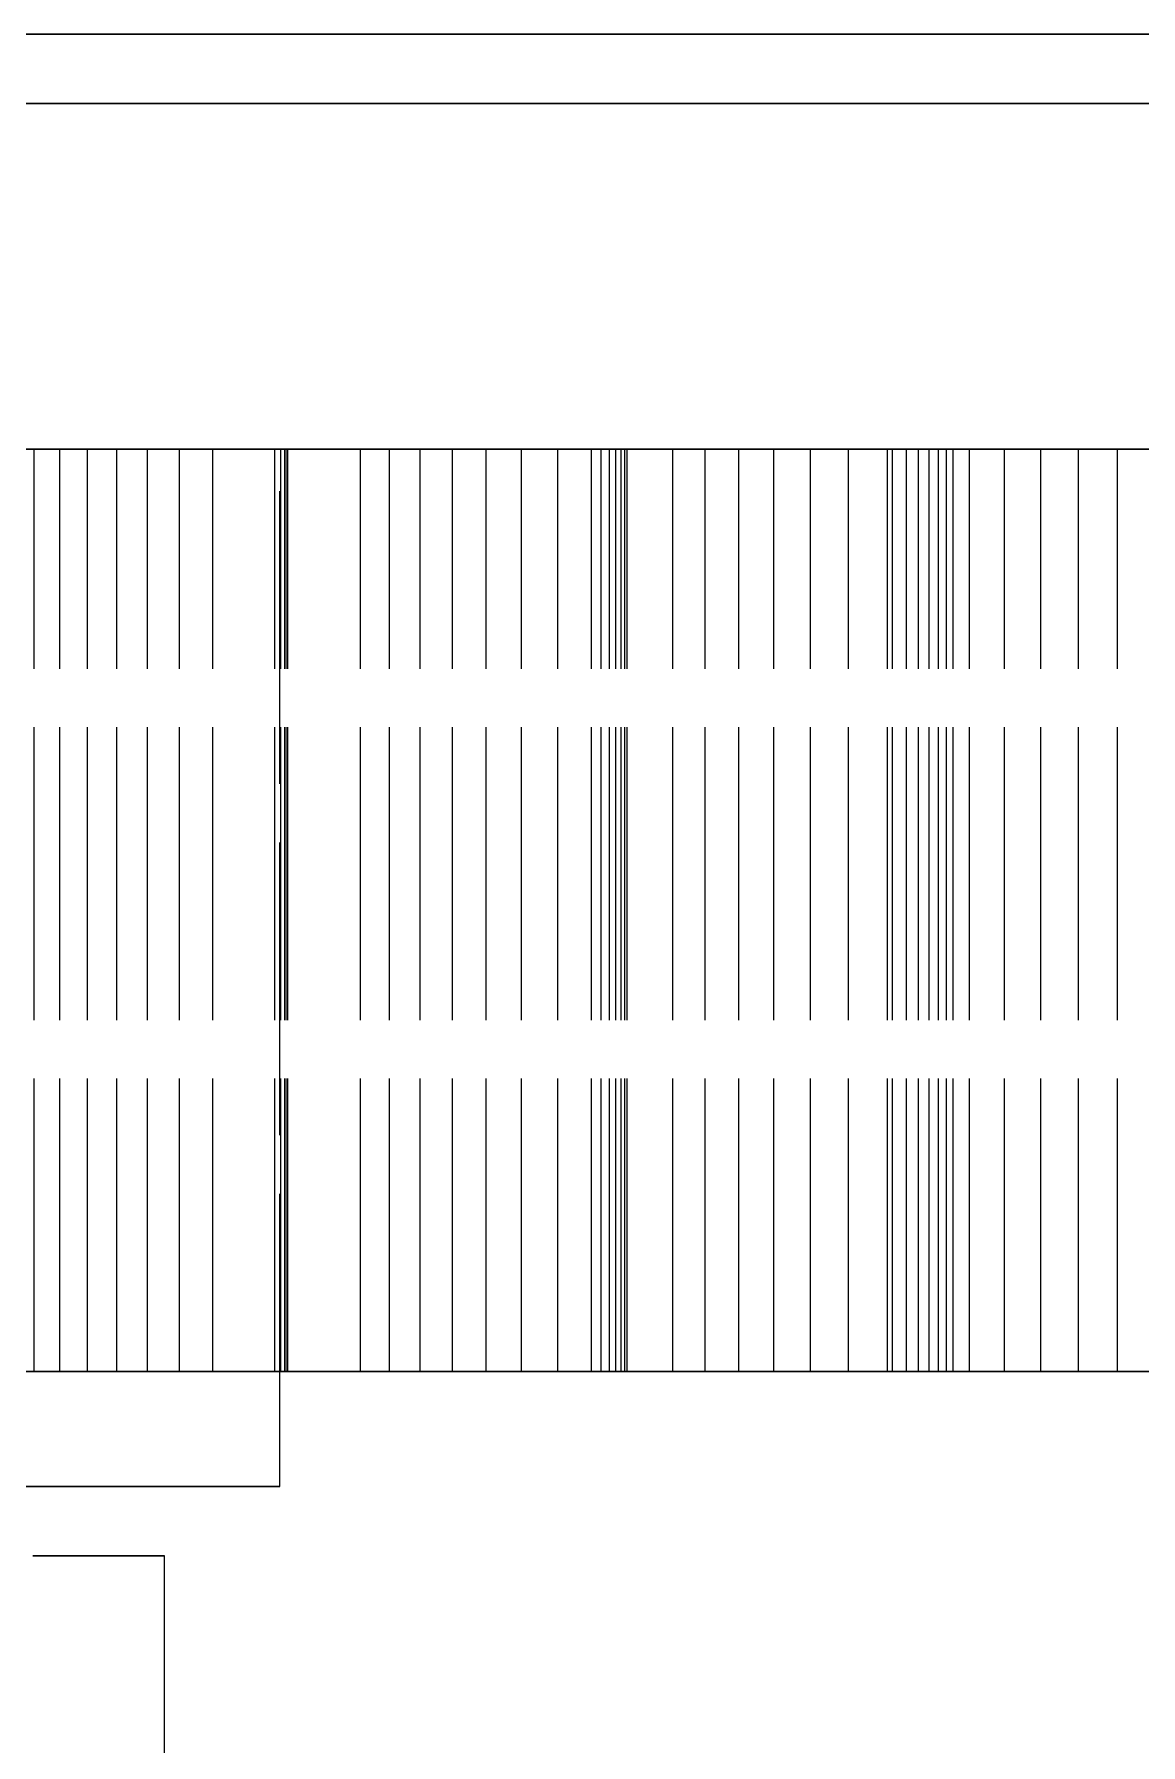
# Model space of a CAD drawing. Header units: millimetres. Extents: x -13 to 272, y -50 to 160.
# Drawn here: x 30.69 to 35.48, y 138.89 to 146.31 of the extents above; entities that cross this region are included whole.
import ezdxf

# ---------------------------------------------------------------- set-up
doc = ezdxf.new("R2010")
doc.units = ezdxf.units.MM
doc.linetypes.add('DASHED', pattern=[1.524, 1.27, -0.254])
doc.layers.add('HIDDEN', color=8, linetype='DASHED')
doc.layers.add('VISIBLE', color=7, linetype='CONTINUOUS')

msp = doc.modelspace()

# ---------------------------------------------------------------- linework, layer by layer
at = {"layer": 'HIDDEN'}
for points in [[(30.52778, 146.31), (31.08333, 146.31), (31.63889, 146.31), (32.19444, 146.31), (32.75, 146.31), (33.30556, 146.31), (33.86111, 146.31), (34.41667, 146.31), (34.97222, 146.31), (35.52778, 146.31)], [(21.05952, 146.01), (21.82143, 146.01), (22.58333, 146.01), (23.34524, 146.01), (24.10714, 146.01), (24.86905, 146.01), (25.63095, 146.01), (26.39286, 146.01), (27.15476, 146.01), (27.91667, 146.01), (28.67857, 146.01), (29.44048, 146.01), (30.20238, 146.01), (30.96429, 146.01), (31.72619, 146.01), (32.4881, 146.01), (33.25, 146.01), (34.0119, 146.01), (34.77381, 146.01), (35.53571, 146.01)], [(36.0754, 144.51), (35.37698, 144.51), (34.67857, 144.51), (33.98016, 144.51), (33.28175, 144.51), (32.58333, 144.51), (31.88492, 144.51), (31.18651, 144.51), (30.4881, 144.51), (29.78968, 144.51), (29.09127, 144.51), (28.39286, 144.51), (27.69444, 144.51), (26.99603, 144.51), (26.29762, 144.51), (25.59921, 144.51), (24.90079, 144.51), (24.20238, 144.51), (23.50397, 144.51), (22.80556, 144.51), (22.10714, 144.51), (21.40873, 144.51), (20.71032, 144.51)], [(20.71032, 144.51), (21.40873, 144.51), (22.10714, 144.51), (22.80556, 144.51), (23.50397, 144.51), (24.20238, 144.51), (24.90079, 144.51), (25.59921, 144.51), (26.29762, 144.51), (26.99603, 144.51), (27.69444, 144.51), (28.39286, 144.51), (29.09127, 144.51), (29.78968, 144.51), (30.4881, 144.51), (31.18651, 144.51), (31.88492, 144.51), (32.58333, 144.51), (33.28175, 144.51), (33.98016, 144.51), (34.67857, 144.51), (35.37698, 144.51), (36.0754, 144.51)], [(30.68503, 144.51), (30.3013, 144.51)], [(30.3013, 144.51), (30.68503, 144.51)], [(35.875, 144.51), (35.26786, 144.51), (34.66071, 144.51), (34.05357, 144.51), (33.44643, 144.51), (32.83929, 144.51), (32.23214, 144.51), (31.625, 144.51), (31.01786, 144.51), (30.41071, 144.51)], [(30.41071, 144.51), (31.01786, 144.51), (31.625, 144.51), (32.23214, 144.51), (32.83929, 144.51), (33.44643, 144.51), (34.05357, 144.51), (34.66071, 144.51), (35.26786, 144.51), (35.875, 144.51)], [(31.75, 144.51), (31.54365, 144.51), (31.3373, 144.51), (31.13095, 144.51), (30.9246, 144.51), (30.71825, 144.51), (30.5119, 144.51)], [(30.5119, 144.51), (30.71825, 144.51), (30.9246, 144.51), (31.13095, 144.51), (31.3373, 144.51), (31.54365, 144.51), (31.75, 144.51)], [(30.79675, 144.51), (30.68503, 144.51)], [(30.68503, 144.51), (30.79675, 144.51)], [(30.68503, 140.51), (30.68503, 144.51)], [(30.68503, 140.51), (30.68503, 144.51)], [(30.91622, 144.51), (30.79675, 144.51)], [(30.79675, 144.51), (30.91622, 144.51)], [(30.79675, 140.51), (30.79675, 144.51)], [(30.79675, 140.51), (30.79675, 144.51)], [(31.04272, 144.51), (30.91622, 144.51)], [(30.91622, 144.51), (31.04272, 144.51)], [(30.91622, 140.51), (30.91622, 144.51)], [(30.91622, 140.51), (30.91622, 144.51)], [(31.17575, 144.51), (31.04272, 144.51)], [(31.04272, 144.51), (31.17575, 144.51)], [(31.04272, 140.51), (31.04272, 144.51)], [(31.04272, 140.51), (31.04272, 144.51)], [(31.31492, 144.51), (31.17575, 144.51)], [(31.17575, 144.51), (31.31492, 144.51)], [(31.17575, 140.51), (31.17575, 144.51)], [(31.17575, 140.51), (31.17575, 144.51)], [(31.45995, 144.51), (31.31492, 144.51)], [(31.31492, 144.51), (31.45995, 144.51)], [(31.31492, 140.51), (31.31492, 144.51)], [(31.31492, 140.51), (31.31492, 144.51)], [(31.77324, 144.51), (31.45995, 144.51)], [(31.45995, 144.51), (31.77324, 144.51)], [(31.45995, 140.51), (31.45995, 144.51)], [(31.45995, 140.51), (31.45995, 144.51)], [(32.09931, 144.51), (31.72908, 144.51)], [(31.72908, 144.51), (31.75399, 144.51)], [(31.75399, 144.51), (31.72908, 144.51)], [(31.72908, 144.51), (32.09931, 144.51)], [(31.72908, 140.51), (31.72908, 144.51)], [(31.72908, 140.51), (31.72908, 144.51)], [(31.75, 140.01), (31.75, 144.51)], [(31.75399, 144.51), (31.77119, 144.51)], [(31.77119, 144.51), (31.75399, 144.51)], [(31.75399, 140.51), (31.75399, 144.51)], [(31.75399, 140.51), (31.75399, 144.51)], [(31.77119, 144.51), (31.78134, 144.51)], [(31.78134, 144.51), (31.77119, 144.51)], [(31.77119, 140.51), (31.77119, 144.51)], [(31.77119, 140.51), (31.77119, 144.51)], [(31.78208, 144.51), (31.77324, 144.51)], [(31.77324, 144.51), (31.78208, 144.51)], [(31.77324, 140.51), (31.77324, 144.51)], [(31.77324, 140.51), (31.77324, 144.51)], [(31.78134, 144.51), (31.78486, 144.51)], [(31.78486, 144.51), (31.78134, 144.51)], [(31.78134, 140.51), (31.78134, 144.51)], [(31.78134, 140.51), (31.78134, 144.51)], [(31.78486, 144.51), (31.78208, 144.51)], [(31.78208, 144.51), (31.78486, 144.51)], [(31.78208, 140.51), (31.78208, 144.51)], [(31.78208, 140.51), (31.78208, 144.51)], [(31.78486, 140.51), (31.78486, 144.51)], [(31.78486, 140.51), (31.78486, 144.51)], [(32.22527, 144.51), (32.09931, 144.51)], [(32.09931, 144.51), (32.22527, 144.51)], [(32.09931, 140.51), (32.09931, 144.51)], [(32.09931, 140.51), (32.09931, 144.51)], [(32.35867, 144.51), (32.22527, 144.51)], [(32.22527, 144.51), (32.35867, 144.51)], [(32.22527, 140.51), (32.22527, 144.51)], [(32.22527, 140.51), (32.22527, 144.51)], [(32.49883, 144.51), (32.35867, 144.51)], [(32.35867, 144.51), (32.49883, 144.51)], [(32.35867, 140.51), (32.35867, 144.51)], [(32.35867, 140.51), (32.35867, 144.51)], [(32.64524, 144.51), (32.49883, 144.51)], [(32.49883, 144.51), (32.64524, 144.51)], [(32.49883, 140.51), (32.49883, 144.51)], [(32.49883, 140.51), (32.49883, 144.51)], [(32.79753, 144.51), (32.64524, 144.51)], [(32.64524, 144.51), (32.79753, 144.51)], [(32.64524, 140.51), (32.64524, 144.51)], [(32.64524, 140.51), (32.64524, 144.51)], [(32.9554, 144.51), (32.79753, 144.51)], [(32.79753, 144.51), (32.9554, 144.51)], [(32.79753, 140.51), (32.79753, 144.51)], [(32.79753, 140.51), (32.79753, 144.51)], [(33.25616, 144.51), (32.9554, 144.51)], [(32.9554, 144.51), (33.25616, 144.51)], [(32.9554, 140.51), (32.9554, 144.51)], [(32.9554, 140.51), (32.9554, 144.51)], [(33.45515, 144.51), (33.10159, 144.51)], [(33.10159, 144.51), (33.14421, 144.51)], [(33.14421, 144.51), (33.10159, 144.51)], [(33.10159, 144.51), (33.45515, 144.51)], [(33.10159, 140.51), (33.10159, 144.51)], [(33.10159, 140.51), (33.10159, 144.51)], [(33.14421, 144.51), (33.17944, 144.51)], [(33.17944, 144.51), (33.14421, 144.51)], [(33.14421, 140.51), (33.14421, 144.51)], [(33.14421, 140.51), (33.14421, 144.51)], [(33.17944, 144.51), (33.2079, 144.51)], [(33.2079, 144.51), (33.17944, 144.51)], [(33.17944, 140.51), (33.17944, 144.51)], [(33.17944, 140.51), (33.17944, 144.51)], [(33.2079, 144.51), (33.22998, 144.51)], [(33.22998, 144.51), (33.2079, 144.51)], [(33.2079, 140.51), (33.2079, 144.51)], [(33.2079, 140.51), (33.2079, 144.51)], [(33.22998, 144.51), (33.24599, 144.51)], [(33.24599, 144.51), (33.22998, 144.51)], [(33.22998, 140.51), (33.22998, 144.51)], [(33.22998, 140.51), (33.22998, 144.51)], [(33.24599, 144.51), (33.25616, 144.51)], [(33.25616, 144.51), (33.24599, 144.51)], [(33.24599, 140.51), (33.24599, 144.51)], [(33.24599, 140.51), (33.24599, 144.51)], [(33.25616, 140.51), (33.25616, 144.51)], [(33.25616, 140.51), (33.25616, 144.51)], [(33.59428, 144.51), (33.45515, 144.51)], [(33.45515, 144.51), (33.59428, 144.51)], [(33.45515, 140.51), (33.45515, 144.51)], [(33.45515, 140.51), (33.45515, 144.51)], [(33.74049, 144.51), (33.59428, 144.51)], [(33.59428, 144.51), (33.74049, 144.51)], [(33.59428, 140.51), (33.59428, 144.51)], [(33.59428, 140.51), (33.59428, 144.51)], [(33.8931, 144.51), (33.74049, 144.51)], [(33.74049, 144.51), (33.8931, 144.51)], [(33.74049, 140.51), (33.74049, 144.51)], [(33.74049, 140.51), (33.74049, 144.51)], [(34.05164, 144.51), (33.8931, 144.51)], [(33.8931, 144.51), (34.05164, 144.51)], [(33.8931, 140.51), (33.8931, 144.51)], [(33.8931, 140.51), (33.8931, 144.51)], [(34.21574, 144.51), (34.05164, 144.51)], [(34.05164, 144.51), (34.21574, 144.51)], [(34.05164, 140.51), (34.05164, 144.51)], [(34.05164, 140.51), (34.05164, 144.51)], [(34.38511, 144.51), (34.21574, 144.51)], [(34.21574, 144.51), (34.38511, 144.51)], [(34.21574, 140.51), (34.21574, 144.51)], [(34.21574, 140.51), (34.21574, 144.51)], [(34.67078, 144.51), (34.38511, 144.51)], [(34.38511, 144.51), (34.67078, 144.51)], [(34.38511, 140.51), (34.38511, 144.51)], [(34.38511, 140.51), (34.38511, 144.51)], [(34.74099, 144.51), (34.40711, 144.51)], [(34.40711, 144.51), (34.46708, 144.51)], [(34.46708, 144.51), (34.40711, 144.51)], [(34.40711, 144.51), (34.74099, 144.51)], [(34.40711, 140.51), (34.40711, 144.51)], [(34.40711, 140.51), (34.40711, 144.51)], [(34.46708, 144.51), (34.52004, 144.51)], [(34.52004, 144.51), (34.46708, 144.51)], [(34.46708, 140.51), (34.46708, 144.51)], [(34.46708, 140.51), (34.46708, 144.51)], [(34.52004, 144.51), (34.56656, 144.51)], [(34.56656, 144.51), (34.52004, 144.51)], [(34.52004, 140.51), (34.52004, 144.51)], [(34.52004, 140.51), (34.52004, 144.51)], [(34.56656, 144.51), (34.60702, 144.51)], [(34.60702, 144.51), (34.56656, 144.51)], [(34.56656, 140.51), (34.56656, 144.51)], [(34.56656, 140.51), (34.56656, 144.51)], [(34.60702, 144.51), (34.64169, 144.51)], [(34.64169, 144.51), (34.60702, 144.51)], [(34.60702, 140.51), (34.60702, 144.51)], [(34.60702, 140.51), (34.60702, 144.51)], [(34.64169, 144.51), (34.67078, 144.51)], [(34.67078, 144.51), (34.64169, 144.51)], [(34.64169, 140.51), (34.64169, 144.51)], [(34.64169, 140.51), (34.64169, 144.51)], [(34.67078, 140.51), (34.67078, 144.51)], [(34.67078, 140.51), (34.67078, 144.51)], [(34.8921, 144.51), (34.74099, 144.51)], [(34.74099, 144.51), (34.8921, 144.51)], [(34.74099, 140.51), (34.74099, 144.51)], [(34.74099, 140.51), (34.74099, 144.51)], [(35.04986, 144.51), (34.8921, 144.51)], [(34.8921, 144.51), (35.04986, 144.51)], [(34.8921, 140.51), (34.8921, 144.51)], [(34.8921, 140.51), (34.8921, 144.51)], [(35.21362, 144.51), (35.04986, 144.51)], [(35.04986, 144.51), (35.21362, 144.51)], [(35.04986, 140.51), (35.04986, 144.51)], [(35.04986, 140.51), (35.04986, 144.51)], [(35.38294, 144.51), (35.21362, 144.51)], [(35.21362, 144.51), (35.38294, 144.51)], [(35.21362, 140.51), (35.21362, 144.51)], [(35.21362, 140.51), (35.21362, 144.51)], [(35.55746, 144.51), (35.38294, 144.51)], [(35.38294, 144.51), (35.55746, 144.51)], [(35.38294, 140.51), (35.38294, 144.51)], [(35.38294, 140.51), (35.38294, 144.51)], [(30.68503, 140.51), (30.3013, 140.51)], [(30.3013, 140.51), (30.68503, 140.51)], [(35.875, 140.51), (35.26786, 140.51), (34.66071, 140.51), (34.05357, 140.51), (33.44643, 140.51), (32.83929, 140.51), (32.23214, 140.51), (31.625, 140.51), (31.01786, 140.51), (30.41071, 140.51)], [(30.41071, 140.51), (31.01786, 140.51), (31.625, 140.51), (32.23214, 140.51), (32.83929, 140.51), (33.44643, 140.51), (34.05357, 140.51), (34.66071, 140.51), (35.26786, 140.51), (35.875, 140.51)], [(30.79675, 140.51), (30.68503, 140.51)], [(30.68503, 140.51), (30.79675, 140.51)], [(30.91622, 140.51), (30.79675, 140.51)], [(30.79675, 140.51), (30.91622, 140.51)], [(31.04272, 140.51), (30.91622, 140.51)], [(30.91622, 140.51), (31.04272, 140.51)], [(31.17575, 140.51), (31.04272, 140.51)], [(31.04272, 140.51), (31.17575, 140.51)], [(31.31492, 140.51), (31.17575, 140.51)], [(31.17575, 140.51), (31.31492, 140.51)], [(31.45995, 140.51), (31.31492, 140.51)], [(31.31492, 140.51), (31.45995, 140.51)], [(31.77324, 140.51), (31.45995, 140.51)], [(31.45995, 140.51), (31.77324, 140.51)], [(32.09931, 140.51), (31.72908, 140.51)], [(31.72908, 140.51), (31.75399, 140.51)], [(31.75399, 140.51), (31.72908, 140.51)], [(31.72908, 140.51), (32.09931, 140.51)], [(31.75399, 140.51), (31.77119, 140.51)], [(31.77119, 140.51), (31.75399, 140.51)], [(31.77119, 140.51), (31.78134, 140.51)], [(31.78134, 140.51), (31.77119, 140.51)], [(31.78208, 140.51), (31.77324, 140.51)], [(31.77324, 140.51), (31.78208, 140.51)], [(31.78134, 140.51), (31.78486, 140.51)], [(31.78486, 140.51), (31.78134, 140.51)], [(31.78486, 140.51), (31.78208, 140.51)], [(31.78208, 140.51), (31.78486, 140.51)], [(32.22527, 140.51), (32.09931, 140.51)], [(32.09931, 140.51), (32.22527, 140.51)], [(32.35867, 140.51), (32.22527, 140.51)], [(32.22527, 140.51), (32.35867, 140.51)], [(32.49883, 140.51), (32.35867, 140.51)], [(32.35867, 140.51), (32.49883, 140.51)], [(32.64524, 140.51), (32.49883, 140.51)], [(32.49883, 140.51), (32.64524, 140.51)], [(32.79753, 140.51), (32.64524, 140.51)], [(32.64524, 140.51), (32.79753, 140.51)], [(32.9554, 140.51), (32.79753, 140.51)], [(32.79753, 140.51), (32.9554, 140.51)], [(33.25616, 140.51), (32.9554, 140.51)], [(32.9554, 140.51), (33.25616, 140.51)], [(33.45515, 140.51), (33.10159, 140.51)], [(33.10159, 140.51), (33.14421, 140.51)], [(33.14421, 140.51), (33.10159, 140.51)], [(33.10159, 140.51), (33.45515, 140.51)], [(33.14421, 140.51), (33.17944, 140.51)], [(33.17944, 140.51), (33.14421, 140.51)], [(33.17944, 140.51), (33.2079, 140.51)], [(33.2079, 140.51), (33.17944, 140.51)], [(33.2079, 140.51), (33.22998, 140.51)], [(33.22998, 140.51), (33.2079, 140.51)], [(33.22998, 140.51), (33.24599, 140.51)], [(33.24599, 140.51), (33.22998, 140.51)], [(33.24599, 140.51), (33.25616, 140.51)], [(33.25616, 140.51), (33.24599, 140.51)], [(33.59428, 140.51), (33.45515, 140.51)], [(33.45515, 140.51), (33.59428, 140.51)], [(33.74049, 140.51), (33.59428, 140.51)], [(33.59428, 140.51), (33.74049, 140.51)], [(33.8931, 140.51), (33.74049, 140.51)], [(33.74049, 140.51), (33.8931, 140.51)], [(34.05164, 140.51), (33.8931, 140.51)], [(33.8931, 140.51), (34.05164, 140.51)], [(34.21574, 140.51), (34.05164, 140.51)], [(34.05164, 140.51), (34.21574, 140.51)], [(34.38511, 140.51), (34.21574, 140.51)], [(34.21574, 140.51), (34.38511, 140.51)], [(34.67078, 140.51), (34.38511, 140.51)], [(34.38511, 140.51), (34.67078, 140.51)], [(34.74099, 140.51), (34.40711, 140.51)], [(34.40711, 140.51), (34.46708, 140.51)], [(34.46708, 140.51), (34.40711, 140.51)], [(34.40711, 140.51), (34.74099, 140.51)], [(34.46708, 140.51), (34.52004, 140.51)], [(34.52004, 140.51), (34.46708, 140.51)], [(34.52004, 140.51), (34.56656, 140.51)], [(34.56656, 140.51), (34.52004, 140.51)], [(34.56656, 140.51), (34.60702, 140.51)], [(34.60702, 140.51), (34.56656, 140.51)], [(34.60702, 140.51), (34.64169, 140.51)], [(34.64169, 140.51), (34.60702, 140.51)], [(34.64169, 140.51), (34.67078, 140.51)], [(34.67078, 140.51), (34.64169, 140.51)], [(34.8921, 140.51), (34.74099, 140.51)], [(34.74099, 140.51), (34.8921, 140.51)], [(35.04986, 140.51), (34.8921, 140.51)], [(34.8921, 140.51), (35.04986, 140.51)], [(35.21362, 140.51), (35.04986, 140.51)], [(35.04986, 140.51), (35.21362, 140.51)], [(35.38294, 140.51), (35.21362, 140.51)], [(35.21362, 140.51), (35.38294, 140.51)], [(35.55746, 140.51), (35.38294, 140.51)], [(35.38294, 140.51), (35.55746, 140.51)], [(31.75, 140.01), (31.54365, 140.01), (31.3373, 140.01), (31.13095, 140.01), (30.9246, 140.01), (30.71825, 140.01), (30.5119, 140.01)], [(30.5119, 140.01), (30.71825, 140.01), (30.9246, 140.01), (31.13095, 140.01), (31.3373, 140.01), (31.54365, 140.01), (31.75, 140.01)], [(31.25, 139.71), (31.05952, 139.71), (30.86905, 139.71), (30.67857, 139.71)], [(30.67857, 139.71), (30.86905, 139.71), (31.05952, 139.71), (31.25, 139.71)], [(31.25, 138.71), (31.25, 139.71)]]:
    msp.add_lwpolyline(points, dxfattribs=at)
at = {"layer": 'VISIBLE'}
for points in [[(35.52778, 146.31), (34.97222, 146.31), (34.41667, 146.31), (33.86111, 146.31), (33.30556, 146.31), (32.75, 146.31), (32.19444, 146.31), (31.63889, 146.31), (31.08333, 146.31), (30.52778, 146.31)], [(35.53571, 146.01), (34.77381, 146.01), (34.0119, 146.01), (33.25, 146.01), (32.4881, 146.01), (31.72619, 146.01), (30.96429, 146.01), (30.20238, 146.01), (29.44048, 146.01), (28.67857, 146.01), (27.91667, 146.01), (27.15476, 146.01), (26.39286, 146.01), (25.63095, 146.01), (24.86905, 146.01), (24.10714, 146.01), (23.34524, 146.01), (22.58333, 146.01), (21.82143, 146.01), (21.05952, 146.01)]]:
    msp.add_lwpolyline(points, dxfattribs=at)

doc.saveas('drawing.dxf')
